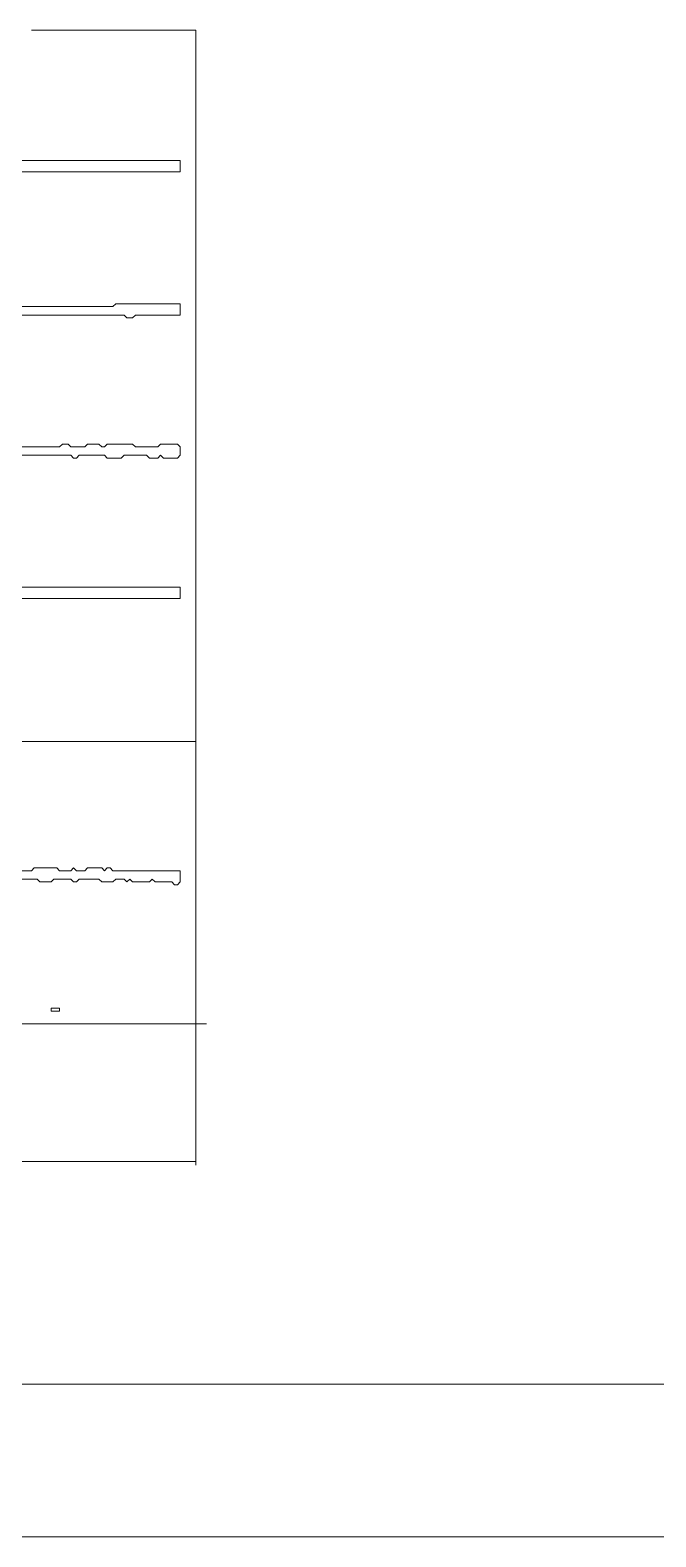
# Model space of a CAD drawing. Header units: millimetres. Extents: x 4 to 412, y 4 to 290.
# Drawn here: x 100.84 to 120.37, y 3.56 to 50.57 of the extents above; entities that cross this region are included whole.
import ezdxf

# ---------------------------------------------------------------- set-up
doc = ezdxf.new("R2010")
doc.units = ezdxf.units.MM
doc.layers.add('TRACE_STRAIGHT', color=5, linetype='CONTINUOUS', lineweight=0)
doc.layers.add('TRACE_TEXT_SYMBOL', color=6, linetype='CONTINUOUS', lineweight=0)

msp = doc.modelspace()

# ---------------------------------------------------------------- linework, layer by layer
at = {"layer": 'TRACE_STRAIGHT', "color": 5}
for p, q in [((100.886, 50.574), (106.011, 50.574)), ((106.011, 50.574), (106.011, 15.155)), ((99.341, 28.377), (106.011, 28.377)), ((27.849, 19.571), (106.343, 19.571)), ((28.287, 15.272), (106.011, 15.272)), ((14.236, 8.327), (271.213, 8.327)), ((3.793, 3.558), (412.103, 3.558))]:
    msp.add_line(p, q, dxfattribs=at)
at = {"layer": 'TRACE_TEXT_SYMBOL', "color": 6}
for points in [[(92.041, 46.152), (105.527, 46.152), (105.527, 46.502), (100.535, 46.502)], [(92.303, 41.685), (103.776, 41.685), (103.863, 41.598), (104.038, 41.598), (104.126, 41.685), (105.527, 41.685), (105.527, 42.036), (103.513, 42.036), (103.425, 41.948), (96.419, 41.948)], [(94.58, 37.307), (102.112, 37.307), (102.199, 37.219), (102.287, 37.219), (102.374, 37.307), (103.163, 37.307), (103.25, 37.219), (103.688, 37.219), (103.776, 37.307), (104.476, 37.307), (104.564, 37.219), (104.826, 37.219), (104.914, 37.307), (105.002, 37.219), (105.439, 37.219), (105.527, 37.307), (105.527, 37.569), (105.439, 37.657), (104.914, 37.657), (104.826, 37.569), (104.126, 37.569), (104.038, 37.657), (103.25, 37.657), (103.163, 37.569), (103.075, 37.569), (102.987, 37.657), (102.637, 37.657), (102.55, 37.569), (102.112, 37.569), (102.024, 37.657), (101.849, 37.657), (101.761, 37.569), (99.922, 37.569)], [(100.185, 32.84), (105.527, 32.84), (105.527, 33.191), (96.157, 33.191)], [(103.075, 24.433), (102.637, 24.433), (102.55, 24.346), (102.287, 24.346), (102.199, 24.433), (102.112, 24.346), (101.761, 24.346), (101.674, 24.433), (100.973, 24.433), (100.886, 24.346), (95.719, 24.346)], [(100.185, 24.083), (101.061, 24.083), (101.148, 23.995), (101.499, 23.995), (101.586, 24.083), (102.112, 24.083), (102.199, 23.995), (102.287, 23.995), (102.374, 24.083), (102.987, 24.083), (103.075, 23.995), (103.425, 23.995), (103.513, 24.083), (103.776, 24.083), (103.863, 23.995), (103.951, 24.083), (104.038, 23.995), (104.564, 23.995), (104.651, 24.083), (104.739, 23.995), (105.264, 23.995), (105.352, 23.908), (105.439, 23.908), (105.527, 23.995), (105.527, 24.346), (103.425, 24.346), (103.338, 24.433), (103.25, 24.433), (103.163, 24.346), (103.075, 24.433)]]:
    msp.add_lwpolyline(points, dxfattribs=at)
msp.add_lwpolyline([(101.499, 20.055), (101.761, 20.055), (101.761, 19.967), (101.499, 19.967)], close=True, dxfattribs=at)

doc.saveas('drawing.dxf')
